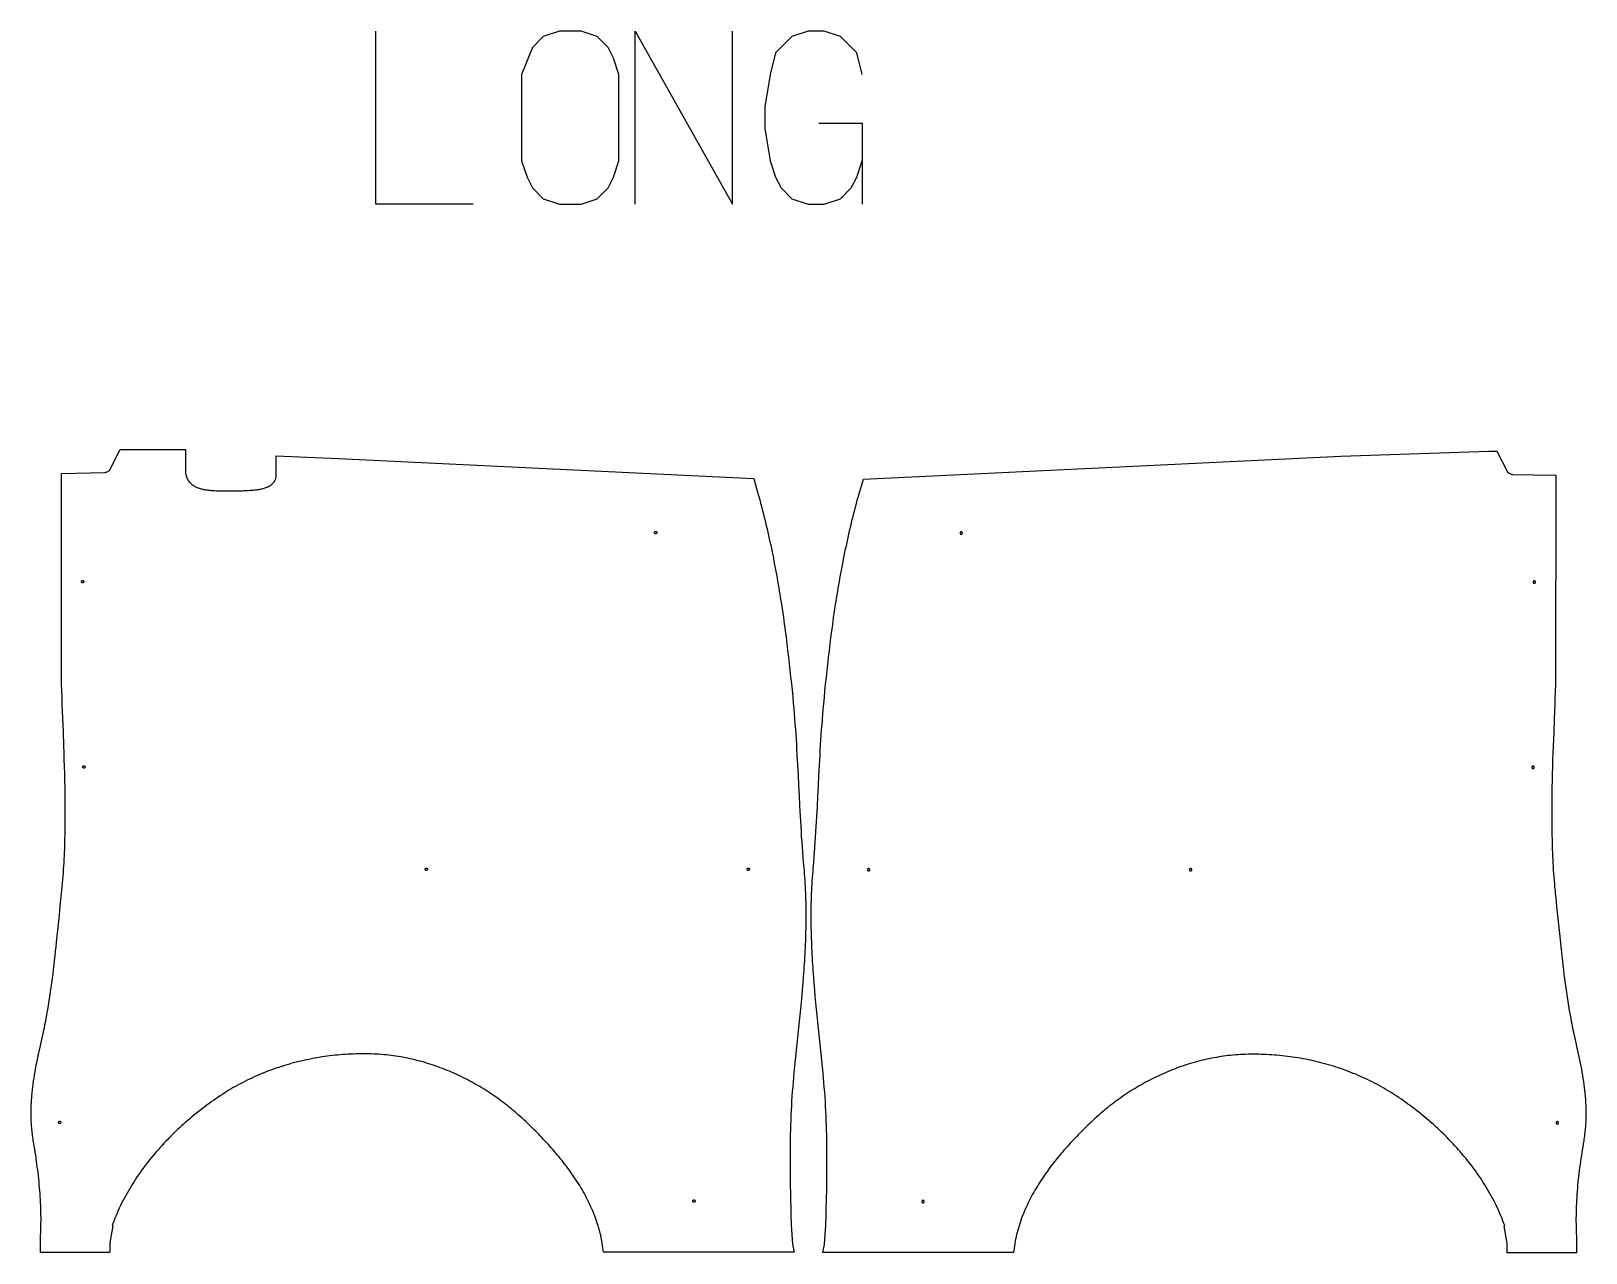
# Model space of a CAD drawing. Extents: x 0 to 6605, y -6833 to 7.
# Drawn here: x 4036 to 6605, y -2043 to -25 of the extents above; entities that cross this region are included whole.
import ezdxf

# ---------------------------------------------------------------- set-up
doc = ezdxf.new("R2010")
doc.units = 0
doc.layers.add('Default_Layer', color=1, linetype='CONTINUOUS')

msp = doc.modelspace()

# ---------------------------------------------------------------- linework, layer by layer
at = {"layer": 'Default_Layer'}
for points in [[(4766.2, -311), (4605.5, -311), (4605.5, -25.3)], [(5034.1, -311), (5034.1, -25.3), (5194.9, -311), (5194.9, -25.3)], [(5409.2, -96.7), (5400.3, -61), (5373.5, -34.2), (5346.7, -25.3), (5319.9, -25.3), (5293.1, -34.2), (5266.3, -61), (5257.4, -96.7), (5248.4, -150.3), (5248.4, -186), (5257.4, -239.6), (5266.3, -266.4), (5275.2, -284.2), (5293.1, -302.1), (5319.9, -311), (5346.7, -311), (5373.5, -302.1), (5391.3, -284.2), (5400.3, -266.4), (5409.2, -239.6)], [(5337.7, -177.1), (5409.2, -177.1), (5409.2, -311)]]:
    msp.add_lwpolyline(points, dxfattribs=at)
for points in [[(5007.3, -96.7), (4998.4, -69.9), (4989.5, -52.1), (4971.6, -34.2), (4944.8, -25.3), (4909.1, -25.3), (4882.3, -34.2), (4864.5, -52.1), (4846.6, -96.7), (4846.6, -239.6), (4855.5, -266.4), (4864.5, -284.2), (4882.3, -302.1), (4909.1, -311), (4944.8, -311), (4971.6, -302.1), (4989.5, -284.2), (4998.4, -266.4), (5007.3, -239.6), (5007.3, -96.7)], [(4196, -716), (4291.2, -716), (4291.2, -754.2), (4291.3, -755), (4291.4, -755.8), (4291.6, -756.6), (4291.7, -757.3), (4291.8, -758.1), (4292, -758.8), (4292.2, -759.5), (4292.4, -760.2), (4292.6, -760.9), (4292.9, -761.6), (4293.1, -762.3), (4293.4, -762.9), (4293.6, -763.6), (4293.9, -764.2), (4294.2, -764.8), (4294.5, -765.4), (4294.9, -766), (4295.2, -766.6), (4295.5, -767.2), (4295.9, -767.7), (4296.3, -768.3), (4296.7, -768.8), (4297.1, -769.3), (4297.5, -769.8), (4297.9, -770.3), (4298.3, -770.8), (4298.8, -771.3), (4299.2, -771.7), (4299.7, -772.2), (4300.2, -772.6), (4301.1, -773.5), (4302.2, -774.3), (4303.2, -775), (4304.3, -775.8), (4305.4, -776.4), (4306.6, -777.1), (4307.8, -777.7), (4309, -778.3), (4310.3, -778.8), (4311.6, -779.3), (4312.9, -779.8), (4314.2, -780.3), (4315.5, -780.7), (4316.9, -781.1), (4318.3, -781.4), (4319.7, -781.7), (4321.1, -782), (4322.6, -782.3), (4324, -782.6), (4325.5, -782.8), (4327, -783), (4328.5, -783.2), (4330, -783.4), (4331.5, -783.5), (4333, -783.7), (4334.5, -783.8), (4336, -783.9), (4339, -784), (4342, -784.2), (4345, -784.2), (4347.9, -784.3), (4350.8, -784.3), (4356.3, -784.3), (4361.6, -784.3), (4364, -784.3), (4366.3, -784.3), (4368.4, -784.4), (4370.5, -784.4), (4372.7, -784.4), (4375, -784.4), (4377.4, -784.4), (4379.9, -784.3), (4382.4, -784.3), (4384.9, -784.2), (4387.4, -784.1), (4390, -784), (4392.6, -783.9), (4395.2, -783.7), (4397.8, -783.6), (4400.3, -783.4), (4402.8, -783.2), (4405.3, -783), (4406.8, -782.8), (4408.3, -782.7), (4409.9, -782.5), (4411.5, -782.3), (4413.1, -782), (4414.6, -781.7), (4416.2, -781.4), (4417.8, -781), (4419.4, -780.6), (4421, -780.2), (4422.5, -779.7), (4424, -779.2), (4425.5, -778.6), (4426.3, -778.3), (4427, -778), (4427.7, -777.7), (4428.4, -777.3), (4429.1, -776.9), (4429.8, -776.6), (4430.4, -776.2), (4431.1, -775.8), (4431.7, -775.4), (4432.3, -774.9), (4432.9, -774.5), (4433.5, -774), (4434.1, -773.5), (4434.6, -773), (4435.2, -772.5), (4435.7, -772), (4436.2, -771.5), (4436.7, -770.9), (4437.1, -770.3), (4437.5, -769.7), (4438, -769.1), (4438.3, -768.5), (4438.7, -767.8), (4439, -767.2), (4439.4, -766.5), (4439.7, -765.8), (4439.9, -765.1), (4440.2, -764.3), (4440.4, -763.6), (4440.5, -762.8), (4440.7, -762), (4440.8, -761.1), (4440.9, -760.3), (4441, -759.4), (4441, -758.5), (4441, -757.6), (4441, -756.7), (4440.9, -755.7), (4441, -726.6), (4544, -731.1), (5230, -764.2), (5237, -788.7), (5238.5, -794), (5239.9, -799.3), (5241.4, -804.6), (5242.8, -810), (5244.2, -815.3), (5245.6, -820.6), (5246.9, -826), (5248.2, -831.3), (5249.5, -836.7), (5250.8, -842), (5252.1, -847.4), (5253.3, -852.7), (5254.5, -858.1), (5255.7, -863.5), (5256.9, -868.8), (5258.1, -874.2), (5259.2, -879.6), (5260.3, -885), (5261.4, -890.4), (5262.5, -895.8), (5263.5, -901.2), (5264.6, -906.6), (5265.6, -912), (5266.6, -917.4), (5267.6, -922.8), (5268.6, -928.2), (5269.5, -933.6), (5270.5, -939.1), (5271.4, -944.5), (5272.3, -949.9), (5273.2, -955.3), (5274, -960.8), (5274.9, -966.2), (5275.7, -971.7), (5277.4, -982.5), (5279, -993.4), (5280.5, -1004.3), (5282, -1015.3), (5283.4, -1026.2), (5284.8, -1037.1), (5286.1, -1048), (5287.4, -1059), (5288.7, -1069.9), (5289.9, -1080.9), (5291, -1091.8), (5292.2, -1102.8), (5293.3, -1113.7), (5294.4, -1124.7), (5295.4, -1135.7), (5296.2, -1144.1), (5296.9, -1152.6), (5297.6, -1161), (5298.2, -1169.5), (5298.9, -1177.9), (5299.4, -1186.4), (5300, -1194.8), (5300.5, -1203.3), (5301, -1211.7), (5301.5, -1220.2), (5302, -1228.6), (5302.4, -1237.1), (5303.3, -1254), (5304.1, -1270.9), (5304.9, -1287.9), (5305.8, -1304.8), (5306.2, -1313.2), (5306.7, -1321.7), (5307.2, -1330.2), (5307.7, -1338.6), (5308.2, -1347.1), (5308.7, -1355.6), (5309.3, -1364), (5309.9, -1372.5), (5310.5, -1381), (5311.2, -1389.4), (5311.9, -1397.9), (5312.7, -1406.4), (5313.2, -1411.7), (5313.6, -1417), (5314, -1422.3), (5314.3, -1427.6), (5314.7, -1432.9), (5315, -1438.2), (5315.2, -1443.5), (5315.5, -1448.8), (5315.6, -1454.1), (5315.8, -1459.4), (5315.9, -1464.8), (5316, -1470.1), (5316.1, -1475.4), (5316.2, -1480.7), (5316.2, -1486), (5316.2, -1491.3), (5316.1, -1496.6), (5316.1, -1501.9), (5316, -1507.2), (5315.8, -1512.5), (5315.7, -1517.8), (5315.5, -1523.1), (5315.4, -1528.4), (5315.2, -1533.7), (5314.9, -1539), (5314.7, -1544.3), (5314.4, -1549.6), (5314.1, -1554.9), (5313.8, -1560.2), (5313.5, -1565.5), (5313.1, -1570.8), (5312.8, -1576.1), (5312.4, -1581.4), (5312, -1586.7), (5311.2, -1597.3), (5310.3, -1607.9), (5309.4, -1618.5), (5308.4, -1629.1), (5307.4, -1639.7), (5306.4, -1650.2), (5305.3, -1660.8), (5304.2, -1671.4), (5303.1, -1682), (5300.9, -1703.1), (5298.7, -1724.2), (5297.6, -1734.7), (5296.5, -1745.3), (5295.7, -1753.1), (5295, -1760.9), (5294.4, -1768.7), (5293.8, -1776.5), (5293.2, -1784.3), (5292.7, -1792.2), (5292.3, -1800), (5291.9, -1807.9), (5291.5, -1815.7), (5291.2, -1823.6), (5290.9, -1831.4), (5290.7, -1839.3), (5290.5, -1847.2), (5290.3, -1855), (5290.2, -1862.9), (5290.1, -1870.8), (5290.1, -1878.7), (5290, -1886.5), (5290, -1894.4), (5290.1, -1902.3), (5290.1, -1910.1), (5290.2, -1918), (5290.3, -1925.9), (5290.4, -1933.7), (5290.6, -1941.6), (5290.7, -1949.5), (5290.9, -1957.3), (5291.1, -1965.1), (5291.5, -1980.8), (5292, -1996.5), (5294.3, -2028.3), (5296.7, -2041.7), (4981.6, -2041.7), (4978.4, -2019.5), (4978, -2017.6), (4977.6, -2015.8), (4977.2, -2013.9), (4976.8, -2012.1), (4976.3, -2010.2), (4975.8, -2008.4), (4975.4, -2006.6), (4974.9, -2004.7), (4974.4, -2002.9), (4973.8, -2001.1), (4972.8, -1997.5), (4971.6, -1993.8), (4970.4, -1990.2), (4969.1, -1986.7), (4967.8, -1983.1), (4966.5, -1979.6), (4965.1, -1976), (4963.6, -1972.5), (4962.1, -1969), (4960.5, -1965.5), (4958.9, -1962.1), (4957.3, -1958.6), (4955.6, -1955.2), (4953.8, -1951.8), (4952, -1948.4), (4950.2, -1945.1), (4948.3, -1941.7), (4946.4, -1938.4), (4944.5, -1935.1), (4942.5, -1931.8), (4940.4, -1928.5), (4938.4, -1925.2), (4936.3, -1922), (4934.1, -1918.8), (4931.9, -1915.5), (4929.7, -1912.4), (4927.5, -1909.2), (4925.2, -1906), (4922.9, -1902.9), (4920.6, -1899.8), (4918.2, -1896.7), (4915.8, -1893.6), (4913.4, -1890.6), (4911, -1887.5), (4908.5, -1884.5), (4906, -1881.5), (4903.5, -1878.5), (4901, -1875.6), (4898.4, -1872.6), (4895.9, -1869.7), (4893.3, -1866.8), (4890.7, -1863.9), (4888, -1861.1), (4885.4, -1858.2), (4882.7, -1855.4), (4880.1, -1852.6), (4877.4, -1849.8), (4874.7, -1847), (4872, -1844.3), (4869.3, -1841.6), (4866.5, -1838.9), (4863.8, -1836.2), (4861, -1833.5), (4858.3, -1830.9), (4855.5, -1828.2), (4852.8, -1825.6), (4850, -1823.1), (4847.2, -1820.5), (4844.5, -1818), (4841.6, -1815.3), (4838.6, -1812.7), (4835.7, -1810.2), (4832.7, -1807.6), (4829.7, -1805.1), (4826.6, -1802.6), (4823.5, -1800.1), (4820.4, -1797.7), (4817.3, -1795.2), (4814.1, -1792.8), (4810.9, -1790.5), (4807.7, -1788.1), (4804.4, -1785.8), (4801.1, -1783.5), (4797.8, -1781.3), (4794.5, -1779.1), (4791.1, -1776.9), (4787.8, -1774.7), (4784.4, -1772.6), (4780.9, -1770.5), (4777.5, -1768.4), (4774, -1766.4), (4770.5, -1764.4), (4767, -1762.4), (4763.5, -1760.5), (4759.9, -1758.6), (4756.4, -1756.7), (4752.8, -1754.9), (4749.2, -1753.1), (4745.5, -1751.3), (4741.9, -1749.6), (4738.2, -1747.9), (4734.6, -1746.2), (4730.9, -1744.6), (4727.2, -1743), (4723.4, -1741.5), (4719.7, -1740), (4715.9, -1738.5), (4712.2, -1737.1), (4708.4, -1735.7), (4704.6, -1734.4), (4700.8, -1733), (4697, -1731.8), (4693.2, -1730.6), (4689.3, -1729.4), (4685.5, -1728.2), (4681.6, -1727.1), (4677.8, -1726.1), (4673.9, -1725.1), (4670, -1724.1), (4666.1, -1723.2), (4662.2, -1722.3), (4658.3, -1721.5), (4654.4, -1720.7), (4650.5, -1719.9), (4646.6, -1719.2), (4642.7, -1718.6), (4638.8, -1718), (4634.8, -1717.4), (4630.9, -1716.9), (4627, -1716.4), (4623, -1716), (4619.1, -1715.7), (4615.2, -1715.3), (4610.9, -1715), (4606.7, -1714.8), (4602.4, -1714.6), (4598.1, -1714.4), (4593.8, -1714.3), (4589.5, -1714.2), (4585.3, -1714.2), (4581, -1714.2), (4576.7, -1714.3), (4572.4, -1714.4), (4568.1, -1714.5), (4563.7, -1714.7), (4559.4, -1714.9), (4555.1, -1715.2), (4550.8, -1715.5), (4546.5, -1715.8), (4542.2, -1716.2), (4537.9, -1716.6), (4533.6, -1717.1), (4529.3, -1717.6), (4525, -1718.2), (4520.7, -1718.8), (4516.4, -1719.4), (4512.1, -1720.1), (4507.8, -1720.8), (4503.5, -1721.6), (4499.3, -1722.4), (4495, -1723.3), (4490.7, -1724.2), (4486.5, -1725.1), (4482.3, -1726.1), (4478, -1727.1), (4473.8, -1728.2), (4469.6, -1729.3), (4465.4, -1730.4), (4461.3, -1731.6), (4457.1, -1732.8), (4453, -1734.1), (4448.8, -1735.4), (4444.7, -1736.7), (4440.6, -1738.1), (4436.5, -1739.5), (4432.4, -1741), (4428.4, -1742.5), (4424.4, -1744.1), (4420.3, -1745.7), (4416.3, -1747.3), (4412.4, -1749), (4408.4, -1750.7), (4404.5, -1752.4), (4400.6, -1754.2), (4396.7, -1756.1), (4392.8, -1757.9), (4389, -1759.8), (4385.2, -1761.8), (4381.4, -1763.8), (4377.6, -1765.8), (4373.9, -1767.9), (4370.1, -1770), (4366.5, -1772.2), (4362.8, -1774.3), (4359.2, -1776.6), (4355.6, -1778.8), (4352, -1781.2), (4348.3, -1783.6), (4344.6, -1786.1), (4341, -1788.6), (4337.3, -1791.1), (4333.7, -1793.7), (4330, -1796.3), (4326.4, -1799), (4322.8, -1801.6), (4319.3, -1804.4), (4315.7, -1807.1), (4312.2, -1809.9), (4308.6, -1812.7), (4305.1, -1815.5), (4301.7, -1818.4), (4298.2, -1821.3), (4294.8, -1824.3), (4291.4, -1827.2), (4288, -1830.2), (4284.6, -1833.3), (4281.3, -1836.3), (4277.9, -1839.4), (4274.6, -1842.6), (4271.4, -1845.7), (4268.1, -1848.9), (4264.9, -1852.1), (4261.8, -1855.4), (4258.6, -1858.6), (4255.5, -1861.9), (4252.4, -1865.3), (4249.4, -1868.6), (4246.3, -1872), (4243.4, -1875.4), (4240.4, -1878.8), (4237.5, -1882.3), (4234.6, -1885.8), (4231.8, -1889.3), (4229, -1892.9), (4226.2, -1896.4), (4223.5, -1900), (4220.8, -1903.7), (4218.1, -1907.3), (4215.5, -1911), (4212.9, -1914.7), (4210.4, -1918.4), (4207.9, -1922.2), (4205.5, -1925.9), (4203.1, -1929.7), (4200.7, -1933.6), (4198.4, -1937.4), (4196.2, -1941.3), (4194, -1945.2), (4191.8, -1949.1), (4189.7, -1953), (4187.6, -1957), (4185.6, -1960.9), (4183.7, -1964.9), (4181.7, -1969), (4179.9, -1973), (4178.1, -1977.1), (4176.3, -1981.2), (4174.6, -1985.3), (4173, -1989.4), (4171.4, -1993.5), (4170.6, -1995.6), (4169.9, -1997.7), (4171, -1998.1), (4166.2, -2026.1), (4166.2, -2042.2), (4051.6, -2042.2), (4051.6, -2014.3), (4051.9, -2009.3), (4052.1, -2004.4), (4052.2, -1999.4), (4052.3, -1994.5), (4052.4, -1989.5), (4052.4, -1984.6), (4052.3, -1979.7), (4052.3, -1974.7), (4052.1, -1969.8), (4052, -1964.9), (4051.7, -1960), (4051.5, -1955), (4051.2, -1950.1), (4050.9, -1945.2), (4050.5, -1940.3), (4050.1, -1935.4), (4049.6, -1930.5), (4049.2, -1925.6), (4048.7, -1920.7), (4048.1, -1915.8), (4047.5, -1910.9), (4046.9, -1906), (4046.3, -1901.1), (4045.7, -1896.2), (4045, -1891.3), (4044.3, -1886.4), (4043.6, -1881.5), (4042.8, -1876.6), (4042, -1871.7), (4041.2, -1866.8), (4040.4, -1862), (4039.6, -1857.1), (4039.2, -1854.5), (4038.8, -1851.9), (4038.4, -1849.4), (4038.1, -1846.8), (4037.8, -1844.2), (4037.5, -1841.7), (4037.2, -1839.1), (4037, -1836.5), (4036.8, -1834), (4036.6, -1831.4), (4036.4, -1828.8), (4036.3, -1826.2), (4036.2, -1823.7), (4036.1, -1821.1), (4036.1, -1818.5), (4036, -1815.9), (4036, -1813.4), (4036, -1810.8), (4036, -1808.2), (4036.1, -1805.6), (4036.1, -1803.1), (4036.2, -1800.5), (4036.3, -1797.9), (4036.5, -1795.3), (4036.6, -1792.8), (4036.8, -1790.2), (4037, -1787.6), (4037.2, -1785), (4037.4, -1782.5), (4037.6, -1779.9), (4037.9, -1777.3), (4038.1, -1774.7), (4038.4, -1772.2), (4038.7, -1769.6), (4039.4, -1764.5), (4040.1, -1759.3), (4040.9, -1754.2), (4041.7, -1749.1), (4042.5, -1744), (4043.4, -1738.8), (4044.4, -1733.7), (4045.4, -1728.6), (4046.4, -1723.5), (4047.5, -1718.5), (4048.5, -1713.4), (4049.7, -1708.3), (4050.8, -1703.3), (4051.9, -1698.2), (4053.1, -1693.2), (4054, -1689.5), (4054.8, -1685.9), (4055.6, -1682.2), (4056.4, -1678.5), (4057.2, -1674.8), (4057.9, -1671.2), (4058.7, -1667.5), (4059.4, -1663.8), (4060.1, -1660.1), (4060.8, -1656.4), (4062.2, -1649.1), (4063.5, -1641.7), (4064.7, -1634.3), (4065.9, -1626.9), (4067.1, -1619.4), (4068.2, -1612), (4069.2, -1604.6), (4070.3, -1597.1), (4071.2, -1589.7), (4072.2, -1582.2), (4073.1, -1574.8), (4074, -1567.3), (4074.9, -1559.8), (4075.7, -1552.4), (4076.5, -1544.9), (4077.3, -1537.4), (4078.1, -1529.9), (4079.7, -1514.9), (4082.7, -1485), (4084.3, -1470), (4085.9, -1455.1), (4086.5, -1449.4), (4087, -1443.8), (4087.6, -1438.1), (4088.1, -1432.5), (4088.5, -1426.8), (4089, -1421.1), (4089.4, -1415.5), (4089.8, -1409.8), (4090.1, -1404.2), (4090.5, -1398.5), (4090.8, -1392.8), (4091, -1387.2), (4091.3, -1381.5), (4091.5, -1375.8), (4091.7, -1370.1), (4091.9, -1364.5), (4092, -1358.8), (4092.2, -1353.1), (4092.3, -1347.4), (4092.4, -1341.8), (4092.4, -1336.1), (4092.5, -1330.4), (4092.5, -1324.7), (4092.5, -1319), (4092.5, -1313.4), (4092.5, -1307.7), (4092.5, -1302), (4092.4, -1296.3), (4092.3, -1284.9), (4092.1, -1273.6), (4091.8, -1262.2), (4091.5, -1250.8), (4091.2, -1239.5), (4090.9, -1228.1), (4090.5, -1216.7), (4090.1, -1205.4), (4089.3, -1182.6), (4088.4, -1159.9), (4087.6, -1137.2), (4087.2, -1125.9), (4086.8, -1114.5), (4086.5, -1103.2), (4086.2, -1091.8), (4086.1, -767.9), (4086.1, -755.6), (4157.6, -754.4), (4158.6, -754.1), (4159.7, -753.8), (4160.7, -753.4), (4161.7, -753), (4162.6, -752.5), (4163.6, -752), (4164.5, -751.5), (4165.4, -750.9), (4183.2, -716), (4196, -716)], [(6555.2, -772.5), (6555, -1092.6), (6554.7, -1103.9), (6554.3, -1115.3), (6553.9, -1126.6), (6553.6, -1138), (6552.7, -1160.7), (6551.9, -1183.4), (6551, -1206.1), (6550.6, -1217.5), (6550.2, -1228.8), (6549.9, -1240.2), (6549.6, -1251.6), (6549.3, -1263), (6549, -1274.3), (6548.8, -1285.7), (6548.7, -1297.1), (6548.6, -1302.7), (6548.6, -1308.4), (6548.6, -1314.1), (6548.6, -1319.8), (6548.6, -1325.5), (6548.6, -1331.1), (6548.7, -1336.8), (6548.8, -1342.5), (6548.8, -1348.2), (6549, -1353.9), (6549.1, -1359.5), (6549.2, -1365.2), (6549.4, -1370.9), (6549.6, -1376.6), (6549.8, -1382.2), (6550.1, -1387.9), (6550.4, -1393.6), (6550.7, -1399.2), (6551, -1404.9), (6551.3, -1410.6), (6551.7, -1416.2), (6552.1, -1421.9), (6552.6, -1427.5), (6553, -1433.2), (6553.5, -1438.9), (6554.1, -1444.5), (6554.6, -1450.2), (6555.2, -1455.8), (6556.8, -1470.8), (6558.4, -1485.7), (6561.4, -1515.7), (6563, -1530.7), (6563.8, -1538.1), (6564.6, -1545.6), (6565.4, -1553.1), (6566.3, -1560.6), (6567.1, -1568), (6568, -1575.5), (6568.9, -1583), (6569.9, -1590.4), (6570.9, -1597.9), (6571.9, -1605.3), (6572.9, -1612.7), (6574, -1620.2), (6575.2, -1627.6), (6576.4, -1635), (6577.6, -1642.4), (6578.9, -1649.8), (6580.3, -1657.2), (6581, -1660.9), (6581.7, -1664.6), (6582.4, -1668.2), (6583.2, -1671.9), (6583.9, -1675.6), (6584.7, -1679.3), (6585.5, -1682.9), (6586.3, -1686.6), (6587.2, -1690.3), (6588, -1693.9), (6589.2, -1699), (6590.3, -1704), (6591.5, -1709.1), (6592.6, -1714.1), (6593.7, -1719.2), (6594.7, -1724.3), (6595.7, -1729.4), (6596.7, -1734.5), (6597.7, -1739.6), (6598.6, -1744.7), (6599.4, -1749.8), (6600.3, -1754.9), (6601, -1760.1), (6601.7, -1765.2), (6602.4, -1770.3), (6602.7, -1772.9), (6603, -1775.5), (6603.2, -1778), (6603.5, -1780.6), (6603.7, -1783.2), (6604, -1785.8), (6604.2, -1788.3), (6604.3, -1790.9), (6604.5, -1793.5), (6604.7, -1796.1), (6604.8, -1798.6), (6604.9, -1801.2), (6605, -1803.8), (6605, -1806.4), (6605.1, -1808.9), (6605.1, -1811.5), (6605.1, -1814.1), (6605.1, -1816.7), (6605.1, -1819.2), (6605, -1821.8), (6604.9, -1824.4), (6604.8, -1827), (6604.7, -1829.5), (6604.5, -1832.1), (6604.3, -1834.7), (6604.1, -1837.3), (6603.9, -1839.8), (6603.6, -1842.4), (6603.3, -1845), (6603, -1847.5), (6602.7, -1850.1), (6602.3, -1852.7), (6601.9, -1855.2), (6601.5, -1857.8), (6600.7, -1862.7), (6599.9, -1867.6), (6599.1, -1872.5), (6598.3, -1877.4), (6597.6, -1882.3), (6596.8, -1887.1), (6596.1, -1892), (6595.5, -1896.9), (6594.8, -1901.8), (6594.2, -1906.7), (6593.6, -1911.6), (6593, -1916.5), (6592.5, -1921.4), (6592, -1926.3), (6591.5, -1931.2), (6591, -1936.1), (6590.6, -1941), (6590.3, -1946), (6589.9, -1950.9), (6589.6, -1955.8), (6589.4, -1960.7), (6589.2, -1965.6), (6589, -1970.6), (6588.9, -1975.5), (6588.8, -1980.4), (6588.7, -1985.3), (6588.7, -1990.3), (6588.8, -1995.2), (6588.9, -2000.2), (6589, -2005.1), (6589.3, -2010.1), (6589.5, -2015), (6589.5, -2042.9), (6474.9, -2042.9), (6474.9, -2026.8), (6470.1, -1998.9), (6471.2, -1998.4), (6470.5, -1996.4), (6469.7, -1994.3), (6468.1, -1990.1), (6466.5, -1986), (6464.8, -1981.9), (6463, -1977.8), (6461.2, -1973.8), (6459.4, -1969.7), (6457.5, -1965.7), (6455.5, -1961.7), (6453.5, -1957.7), (6451.4, -1953.7), (6449.3, -1949.8), (6447.2, -1945.9), (6444.9, -1942), (6442.7, -1938.1), (6440.4, -1934.3), (6438, -1930.5), (6435.6, -1926.7), (6433.2, -1922.9), (6430.7, -1919.2), (6428.2, -1915.4), (6425.6, -1911.7), (6423, -1908.1), (6420.4, -1904.4), (6417.7, -1900.8), (6414.9, -1897.2), (6412.2, -1893.6), (6409.4, -1890.1), (6406.5, -1886.5), (6403.6, -1883.1), (6400.7, -1879.6), (6397.8, -1876.1), (6394.8, -1872.7), (6391.8, -1869.4), (6388.7, -1866), (6385.6, -1862.7), (6382.5, -1859.4), (6379.4, -1856.1), (6376.2, -1852.9), (6373, -1849.6), (6369.7, -1846.5), (6366.5, -1843.3), (6363.2, -1840.2), (6359.9, -1837.1), (6356.5, -1834), (6353.2, -1831), (6349.8, -1828), (6346.3, -1825), (6342.9, -1822.1), (6339.5, -1819.2), (6336, -1816.3), (6332.5, -1813.4), (6329, -1810.6), (6325.4, -1807.9), (6321.9, -1805.1), (6318.3, -1802.4), (6314.7, -1799.7), (6311.1, -1797.1), (6307.4, -1794.4), (6303.8, -1791.9), (6300.2, -1789.3), (6296.5, -1786.8), (6292.8, -1784.3), (6289.1, -1781.9), (6285.6, -1779.6), (6282, -1777.3), (6278.3, -1775.1), (6274.7, -1772.9), (6271, -1770.7), (6267.3, -1768.6), (6263.5, -1766.6), (6259.8, -1764.5), (6256, -1762.5), (6252.1, -1760.6), (6248.3, -1758.7), (6244.4, -1756.8), (6240.6, -1755), (6236.6, -1753.2), (6232.7, -1751.4), (6228.8, -1749.7), (6224.8, -1748), (6220.8, -1746.4), (6216.8, -1744.8), (6212.7, -1743.3), (6208.7, -1741.8), (6204.6, -1740.3), (6200.5, -1738.9), (6196.4, -1737.5), (6192.3, -1736.1), (6188.2, -1734.8), (6184, -1733.6), (6179.8, -1732.3), (6175.7, -1731.1), (6171.5, -1730), (6167.3, -1728.9), (6163.1, -1727.8), (6158.8, -1726.8), (6154.6, -1725.8), (6150.4, -1724.9), (6146.1, -1724), (6141.9, -1723.2), (6137.6, -1722.4), (6133.3, -1721.6), (6129, -1720.9), (6124.7, -1720.2), (6120.5, -1719.5), (6116.2, -1718.9), (6111.9, -1718.4), (6107.5, -1717.9), (6103.2, -1717.4), (6098.9, -1716.9), (6094.6, -1716.6), (6090.3, -1716.2), (6086, -1715.9), (6081.7, -1715.6), (6077.4, -1715.4), (6073.1, -1715.2), (6068.8, -1715.1), (6064.5, -1715), (6060.2, -1714.9), (6055.9, -1714.9), (6051.6, -1715), (6047.3, -1715), (6043, -1715.2), (6038.7, -1715.3), (6034.5, -1715.5), (6030.2, -1715.8), (6026, -1716.1), (6022, -1716.4), (6018.1, -1716.8), (6014.1, -1717.2), (6010.2, -1717.6), (6006.3, -1718.1), (6002.4, -1718.7), (5998.4, -1719.3), (5994.5, -1720), (5990.6, -1720.7), (5986.7, -1721.4), (5982.8, -1722.2), (5978.9, -1723), (5975, -1723.9), (5971.1, -1724.8), (5967.2, -1725.8), (5963.4, -1726.8), (5959.5, -1727.9), (5955.6, -1729), (5951.8, -1730.1), (5948, -1731.3), (5944.1, -1732.5), (5940.3, -1733.8), (5936.5, -1735.1), (5932.7, -1736.4), (5928.9, -1737.8), (5925.2, -1739.3), (5921.4, -1740.7), (5917.7, -1742.2), (5914, -1743.8), (5910.3, -1745.3), (5906.6, -1747), (5902.9, -1748.6), (5899.2, -1750.3), (5895.6, -1752), (5892, -1753.8), (5888.3, -1755.6), (5884.8, -1757.4), (5881.2, -1759.3), (5877.6, -1761.2), (5874.1, -1763.1), (5870.6, -1765.1), (5867.1, -1767.1), (5863.6, -1769.2), (5860.2, -1771.2), (5856.8, -1773.3), (5853.4, -1775.5), (5850, -1777.6), (5846.6, -1779.8), (5843.3, -1782), (5840, -1784.3), (5836.7, -1786.6), (5833.5, -1788.9), (5830.2, -1791.2), (5827, -1793.6), (5823.9, -1796), (5820.7, -1798.4), (5817.6, -1800.8), (5814.5, -1803.3), (5811.5, -1805.8), (5808.4, -1808.3), (5805.4, -1810.9), (5802.5, -1813.5), (5799.5, -1816.1), (5796.6, -1818.7), (5793.9, -1821.2), (5791.1, -1823.8), (5788.3, -1826.4), (5785.6, -1829), (5782.8, -1831.6), (5780.1, -1834.2), (5777.3, -1836.9), (5774.6, -1839.6), (5771.9, -1842.3), (5769.1, -1845), (5766.4, -1847.8), (5763.7, -1850.5), (5761.1, -1853.3), (5758.4, -1856.1), (5755.7, -1859), (5753.1, -1861.8), (5750.5, -1864.7), (5747.8, -1867.5), (5745.3, -1870.4), (5742.7, -1873.4), (5740.1, -1876.3), (5737.6, -1879.3), (5735.1, -1882.2), (5732.6, -1885.2), (5730.1, -1888.3), (5727.7, -1891.3), (5725.3, -1894.4), (5722.9, -1897.4), (5720.5, -1900.5), (5718.2, -1903.6), (5715.9, -1906.8), (5713.6, -1909.9), (5711.4, -1913.1), (5709.2, -1916.3), (5707, -1919.5), (5704.9, -1922.7), (5702.8, -1926), (5700.7, -1929.2), (5698.7, -1932.5), (5696.7, -1935.8), (5694.7, -1939.1), (5692.8, -1942.5), (5690.9, -1945.8), (5689.1, -1949.2), (5687.3, -1952.6), (5685.6, -1956), (5683.9, -1959.4), (5682.2, -1962.8), (5680.6, -1966.3), (5679, -1969.8), (5677.5, -1973.3), (5676.1, -1976.8), (5674.6, -1980.3), (5673.3, -1983.8), (5672, -1987.4), (5670.7, -1991), (5669.5, -1994.6), (5668.4, -1998.2), (5667.3, -2001.8), (5666.8, -2003.7), (5666.2, -2005.5), (5665.7, -2007.3), (5665.3, -2009.1), (5664.8, -2011), (5664.4, -2012.8), (5663.9, -2014.7), (5663.5, -2016.5), (5663.1, -2018.4), (5662.7, -2020.2), (5659.5, -2042.4), (5344.4, -2042.4), (5346.8, -2029.1), (5349.2, -1997.2), (5349.6, -1981.6), (5350, -1965.9), (5350.2, -1958), (5350.4, -1950.2), (5350.6, -1942.3), (5350.7, -1934.5), (5350.8, -1926.6), (5350.9, -1918.8), (5351, -1910.9), (5351.1, -1903), (5351.1, -1895.1), (5351.1, -1887.3), (5351.1, -1879.4), (5351, -1871.5), (5350.9, -1863.7), (5350.8, -1855.8), (5350.6, -1847.9), (5350.4, -1840.1), (5350.2, -1832.2), (5349.9, -1824.3), (5349.6, -1816.5), (5349.2, -1808.6), (5348.8, -1800.8), (5348.4, -1792.9), (5347.9, -1785.1), (5347.3, -1777.3), (5346.7, -1769.4), (5346.1, -1761.6), (5345.4, -1753.8), (5344.6, -1746), (5343.6, -1735.5), (5342.5, -1724.9), (5340.2, -1703.8), (5338, -1682.7), (5336.9, -1672.1), (5335.8, -1661.6), (5334.8, -1651), (5333.7, -1640.4), (5332.7, -1629.8), (5331.7, -1619.2), (5330.8, -1608.6), (5329.9, -1598.1), (5329.1, -1587.5), (5328.7, -1582.2), (5328.3, -1576.9), (5328, -1571.6), (5327.6, -1566.3), (5327.3, -1561), (5327, -1555.7), (5326.7, -1550.4), (5326.4, -1545.1), (5326.2, -1539.8), (5326, -1534.5), (5325.8, -1529.2), (5325.6, -1523.9), (5325.4, -1518.6), (5325.3, -1513.3), (5325.2, -1507.9), (5325.1, -1502.6), (5325, -1497.3), (5325, -1492), (5324.9, -1486.7), (5325, -1481.4), (5325, -1476.1), (5325.1, -1470.8), (5325.2, -1465.5), (5325.3, -1460.2), (5325.5, -1454.9), (5325.7, -1449.6), (5325.9, -1444.3), (5326.2, -1439), (5326.4, -1433.6), (5326.8, -1428.3), (5327.1, -1423), (5327.5, -1417.7), (5328, -1412.4), (5328.4, -1407.1), (5329.2, -1398.6), (5329.9, -1390.2), (5330.6, -1381.7), (5331.2, -1373.2), (5331.8, -1364.8), (5332.4, -1356.3), (5332.9, -1347.8), (5333.5, -1339.4), (5333.9, -1330.9), (5334.4, -1322.4), (5334.9, -1314), (5335.3, -1305.5), (5336.2, -1288.6), (5337, -1271.7), (5337.8, -1254.8), (5338.7, -1237.8), (5339.2, -1229.4), (5339.6, -1220.9), (5340.1, -1212.5), (5340.6, -1204), (5341.1, -1195.6), (5341.7, -1187.1), (5342.3, -1178.7), (5342.9, -1170.2), (5343.5, -1161.8), (5344.2, -1153.3), (5344.9, -1144.9), (5345.7, -1136.4), (5346.8, -1125.5), (5347.8, -1114.5), (5348.9, -1103.5), (5350.1, -1092.6), (5351.3, -1081.6), (5352.5, -1070.7), (5353.7, -1059.7), (5355, -1048.8), (5356.3, -1037.8), (5357.7, -1026.9), (5359.1, -1016), (5360.6, -1005.1), (5362.1, -994.2), (5363.7, -983.3), (5365.4, -972.4), (5366.2, -967), (5367.1, -961.5), (5367.9, -956.1), (5368.8, -950.7), (5369.7, -945.2), (5370.7, -939.8), (5371.6, -934.4), (5372.5, -929), (5373.5, -923.5), (5374.5, -918.1), (5375.5, -912.7), (5376.5, -907.3), (5377.6, -901.9), (5378.6, -896.5), (5379.7, -891.1), (5380.8, -885.7), (5381.9, -880.3), (5383.1, -875), (5384.2, -869.6), (5385.4, -864.2), (5386.6, -858.8), (5387.8, -853.5), (5389, -848.1), (5390.3, -842.7), (5391.6, -837.4), (5392.9, -832), (5394.2, -826.7), (5395.6, -821.4), (5396.9, -816), (5398.3, -810.7), (5399.7, -805.4), (5401.2, -800), (5402.6, -794.7), (5404.1, -789.4), (5411.2, -765), (6097.1, -731.9), (6200.2, -727.3), (6444.7, -719.1), (6458.1, -719), (6475.9, -753.9), (6476.8, -754.4), (6477.7, -755), (6478.7, -755.5), (6479.6, -756), (6480.6, -756.4), (6481.7, -756.8), (6482.7, -757.1), (6483.7, -757.4), (6555.2, -758.6), (6555.2, -772.5)], [(5066.2, -853.4), (5066.2, -853.2), (5066.2, -853), (5066.3, -852.8), (5066.3, -852.6), (5066.4, -852.4), (5066.5, -852.3), (5066.6, -852.1), (5066.8, -852), (5066.9, -851.8), (5067.1, -851.7), (5067.2, -851.6), (5067.4, -851.5), (5067.6, -851.5), (5067.8, -851.4), (5068, -851.4), (5068.2, -851.4), (5068.4, -851.4), (5068.6, -851.4), (5068.8, -851.5), (5069, -851.5), (5069.1, -851.6), (5069.3, -851.7), (5069.5, -851.8), (5069.6, -852), (5069.7, -852.1), (5069.8, -852.3), (5069.9, -852.4), (5070, -852.6), (5070.1, -852.8), (5070.1, -853), (5070.2, -853.2), (5070.2, -853.4), (5070.2, -853.6), (5070.1, -853.8), (5070.1, -854), (5070, -854.1), (5069.9, -854.3), (5069.8, -854.5), (5069.7, -854.6), (5069.6, -854.8), (5069.5, -854.9), (5069.3, -855), (5069.1, -855.1), (5069, -855.2), (5068.8, -855.3), (5068.6, -855.3), (5068.4, -855.4), (5068.2, -855.4), (5068, -855.4), (5067.8, -855.3), (5067.6, -855.3), (5067.4, -855.2), (5067.2, -855.1), (5067.1, -855), (5066.9, -854.9), (5066.8, -854.8), (5066.6, -854.6), (5066.5, -854.5), (5066.4, -854.3), (5066.3, -854.1), (5066.3, -854), (5066.2, -853.8), (5066.2, -853.6), (5066.2, -853.4)], [(5574.9, -854.1), (5574.9, -853.9), (5574.9, -853.7), (5574.8, -853.5), (5574.8, -853.3), (5574.7, -853.2), (5574.6, -853), (5574.5, -852.8), (5574.3, -852.7), (5574.2, -852.6), (5574, -852.5), (5573.9, -852.4), (5573.7, -852.3), (5573.5, -852.2), (5573.3, -852.2), (5573.1, -852.1), (5572.9, -852.1), (5572.7, -852.1), (5572.5, -852.2), (5572.3, -852.2), (5572.2, -852.3), (5572, -852.4), (5571.8, -852.5), (5571.7, -852.6), (5571.5, -852.7), (5571.4, -852.8), (5571.3, -853), (5571.2, -853.2), (5571.1, -853.3), (5571, -853.5), (5571, -853.7), (5570.9, -853.9), (5570.9, -854.1), (5570.9, -854.3), (5571, -854.5), (5571, -854.7), (5571.1, -854.9), (5571.2, -855.1), (5571.3, -855.2), (5571.4, -855.4), (5571.5, -855.5), (5571.7, -855.7), (5571.8, -855.8), (5572, -855.9), (5572.2, -856), (5572.3, -856), (5572.5, -856.1), (5572.7, -856.1), (5572.9, -856.1), (5573.1, -856.1), (5573.3, -856.1), (5573.5, -856), (5573.7, -856), (5573.9, -855.9), (5574, -855.8), (5574.2, -855.7), (5574.3, -855.5), (5574.5, -855.4), (5574.6, -855.2), (5574.7, -855.1), (5574.8, -854.9), (5574.8, -854.7), (5574.9, -854.5), (5574.9, -854.3), (5574.9, -854.1)], [(4119.2, -934.4), (4119.2, -934.2), (4119.2, -934), (4119.3, -933.8), (4119.3, -933.6), (4119.4, -933.4), (4119.5, -933.3), (4119.6, -933.1), (4119.8, -933), (4119.9, -932.8), (4120.1, -932.7), (4120.2, -932.6), (4120.4, -932.5), (4120.6, -932.5), (4120.8, -932.4), (4121, -932.4), (4121.2, -932.4), (4121.4, -932.4), (4121.6, -932.4), (4121.8, -932.5), (4122, -932.5), (4122.1, -932.6), (4122.3, -932.7), (4122.5, -932.8), (4122.6, -933), (4122.7, -933.1), (4122.8, -933.3), (4122.9, -933.4), (4123, -933.6), (4123.1, -933.8), (4123.1, -934), (4123.2, -934.2), (4123.2, -934.4), (4123.2, -934.6), (4123.1, -934.8), (4123.1, -935), (4123, -935.1), (4122.9, -935.3), (4122.8, -935.5), (4122.7, -935.6), (4122.6, -935.8), (4122.5, -935.9), (4122.3, -936), (4122.1, -936.1), (4122, -936.2), (4121.8, -936.3), (4121.6, -936.3), (4121.4, -936.4), (4121.2, -936.4), (4121, -936.4), (4120.8, -936.3), (4120.6, -936.3), (4120.4, -936.2), (4120.2, -936.1), (4120.1, -936), (4119.9, -935.9), (4119.8, -935.8), (4119.6, -935.6), (4119.5, -935.5), (4119.4, -935.3), (4119.3, -935.1), (4119.3, -935), (4119.2, -934.8), (4119.2, -934.6), (4119.2, -934.4)], [(6521.9, -935.1), (6521.9, -934.9), (6521.9, -934.7), (6521.8, -934.5), (6521.8, -934.3), (6521.7, -934.2), (6521.6, -934), (6521.5, -933.8), (6521.3, -933.7), (6521.2, -933.6), (6521, -933.5), (6520.9, -933.4), (6520.7, -933.3), (6520.5, -933.2), (6520.3, -933.2), (6520.1, -933.1), (6519.9, -933.1), (6519.7, -933.1), (6519.5, -933.2), (6519.3, -933.2), (6519.2, -933.3), (6519, -933.4), (6518.8, -933.5), (6518.7, -933.6), (6518.5, -933.7), (6518.4, -933.8), (6518.3, -934), (6518.2, -934.2), (6518.1, -934.3), (6518, -934.5), (6518, -934.7), (6517.9, -934.9), (6517.9, -935.1), (6517.9, -935.3), (6518, -935.5), (6518, -935.7), (6518.1, -935.9), (6518.2, -936.1), (6518.3, -936.2), (6518.4, -936.4), (6518.5, -936.5), (6518.7, -936.7), (6518.8, -936.8), (6519, -936.9), (6519.2, -937), (6519.3, -937), (6519.5, -937.1), (6519.7, -937.1), (6519.9, -937.1), (6520.1, -937.1), (6520.3, -937.1), (6520.5, -937), (6520.7, -937), (6520.9, -936.9), (6521, -936.8), (6521.2, -936.7), (6521.3, -936.5), (6521.5, -936.4), (6521.6, -936.2), (6521.7, -936.1), (6521.8, -935.9), (6521.8, -935.7), (6521.9, -935.5), (6521.9, -935.3), (6521.9, -935.1)], [(4121.2, -1240.4), (4121.2, -1240.2), (4121.2, -1240), (4121.3, -1239.8), (4121.3, -1239.6), (4121.4, -1239.4), (4121.5, -1239.3), (4121.6, -1239.1), (4121.8, -1239), (4121.9, -1238.8), (4122.1, -1238.7), (4122.2, -1238.6), (4122.4, -1238.5), (4122.6, -1238.5), (4122.8, -1238.4), (4123, -1238.4), (4123.2, -1238.4), (4123.4, -1238.4), (4123.6, -1238.4), (4123.8, -1238.5), (4124, -1238.5), (4124.1, -1238.6), (4124.3, -1238.7), (4124.5, -1238.8), (4124.6, -1239), (4124.7, -1239.1), (4124.8, -1239.3), (4124.9, -1239.4), (4125, -1239.6), (4125.1, -1239.8), (4125.1, -1240), (4125.2, -1240.2), (4125.2, -1240.4), (4125.2, -1240.6), (4125.1, -1240.8), (4125.1, -1241), (4125, -1241.1), (4124.9, -1241.3), (4124.8, -1241.5), (4124.7, -1241.6), (4124.6, -1241.8), (4124.5, -1241.9), (4124.3, -1242), (4124.1, -1242.1), (4124, -1242.2), (4123.8, -1242.3), (4123.6, -1242.3), (4123.4, -1242.4), (4123.2, -1242.4), (4123, -1242.4), (4122.8, -1242.3), (4122.6, -1242.3), (4122.4, -1242.2), (4122.2, -1242.1), (4122.1, -1242), (4121.9, -1241.9), (4121.8, -1241.8), (4121.6, -1241.6), (4121.5, -1241.5), (4121.4, -1241.3), (4121.3, -1241.1), (4121.3, -1241), (4121.2, -1240.8), (4121.2, -1240.6), (4121.2, -1240.4)], [(6519.9, -1241.1), (6519.9, -1240.9), (6519.9, -1240.7), (6519.8, -1240.5), (6519.8, -1240.3), (6519.7, -1240.2), (6519.6, -1240), (6519.5, -1239.8), (6519.3, -1239.7), (6519.2, -1239.6), (6519, -1239.5), (6518.9, -1239.4), (6518.7, -1239.3), (6518.5, -1239.2), (6518.3, -1239.2), (6518.1, -1239.1), (6517.9, -1239.1), (6517.7, -1239.1), (6517.5, -1239.2), (6517.3, -1239.2), (6517.2, -1239.3), (6517, -1239.4), (6516.8, -1239.5), (6516.7, -1239.6), (6516.5, -1239.7), (6516.4, -1239.8), (6516.3, -1240), (6516.2, -1240.2), (6516.1, -1240.3), (6516, -1240.5), (6516, -1240.7), (6515.9, -1240.9), (6515.9, -1241.1), (6515.9, -1241.3), (6516, -1241.5), (6516, -1241.7), (6516.1, -1241.9), (6516.2, -1242.1), (6516.3, -1242.2), (6516.4, -1242.4), (6516.5, -1242.5), (6516.7, -1242.7), (6516.8, -1242.8), (6517, -1242.9), (6517.2, -1243), (6517.3, -1243), (6517.5, -1243.1), (6517.7, -1243.1), (6517.9, -1243.1), (6518.1, -1243.1), (6518.3, -1243.1), (6518.5, -1243), (6518.7, -1243), (6518.9, -1242.9), (6519, -1242.8), (6519.2, -1242.7), (6519.3, -1242.5), (6519.5, -1242.4), (6519.6, -1242.2), (6519.7, -1242.1), (6519.8, -1241.9), (6519.8, -1241.7), (6519.9, -1241.5), (6519.9, -1241.3), (6519.9, -1241.1)], [(4687.2, -1409.4), (4687.2, -1409.2), (4687.2, -1409), (4687.3, -1408.8), (4687.3, -1408.6), (4687.4, -1408.4), (4687.5, -1408.3), (4687.6, -1408.1), (4687.8, -1408), (4687.9, -1407.8), (4688.1, -1407.7), (4688.2, -1407.6), (4688.4, -1407.5), (4688.6, -1407.5), (4688.8, -1407.4), (4689, -1407.4), (4689.2, -1407.4), (4689.4, -1407.4), (4689.6, -1407.4), (4689.8, -1407.5), (4690, -1407.5), (4690.1, -1407.6), (4690.3, -1407.7), (4690.5, -1407.8), (4690.6, -1408), (4690.7, -1408.1), (4690.8, -1408.3), (4690.9, -1408.4), (4691, -1408.6), (4691.1, -1408.8), (4691.1, -1409), (4691.2, -1409.2), (4691.2, -1409.4), (4691.2, -1409.6), (4691.1, -1409.8), (4691.1, -1410), (4691, -1410.1), (4690.9, -1410.3), (4690.8, -1410.5), (4690.7, -1410.6), (4690.6, -1410.8), (4690.5, -1410.9), (4690.3, -1411), (4690.1, -1411.1), (4690, -1411.2), (4689.8, -1411.3), (4689.6, -1411.3), (4689.4, -1411.4), (4689.2, -1411.4), (4689, -1411.4), (4688.8, -1411.3), (4688.6, -1411.3), (4688.4, -1411.2), (4688.2, -1411.1), (4688.1, -1411), (4687.9, -1410.9), (4687.8, -1410.8), (4687.6, -1410.6), (4687.5, -1410.5), (4687.4, -1410.3), (4687.3, -1410.1), (4687.3, -1410), (4687.2, -1409.8), (4687.2, -1409.6), (4687.2, -1409.4)], [(5219.2, -1409.4), (5219.2, -1409.2), (5219.2, -1409), (5219.3, -1408.8), (5219.3, -1408.6), (5219.4, -1408.4), (5219.5, -1408.3), (5219.6, -1408.1), (5219.8, -1408), (5219.9, -1407.8), (5220.1, -1407.7), (5220.2, -1407.6), (5220.4, -1407.5), (5220.6, -1407.5), (5220.8, -1407.4), (5221, -1407.4), (5221.2, -1407.4), (5221.4, -1407.4), (5221.6, -1407.4), (5221.8, -1407.5), (5222, -1407.5), (5222.1, -1407.6), (5222.3, -1407.7), (5222.5, -1407.8), (5222.6, -1408), (5222.7, -1408.1), (5222.8, -1408.3), (5222.9, -1408.4), (5223, -1408.6), (5223.1, -1408.8), (5223.1, -1409), (5223.2, -1409.2), (5223.2, -1409.4), (5223.2, -1409.6), (5223.1, -1409.8), (5223.1, -1410), (5223, -1410.1), (5222.9, -1410.3), (5222.8, -1410.5), (5222.7, -1410.6), (5222.6, -1410.8), (5222.5, -1410.9), (5222.3, -1411), (5222.1, -1411.1), (5222, -1411.2), (5221.8, -1411.3), (5221.6, -1411.3), (5221.4, -1411.4), (5221.2, -1411.4), (5221, -1411.4), (5220.8, -1411.3), (5220.6, -1411.3), (5220.4, -1411.2), (5220.2, -1411.1), (5220.1, -1411), (5219.9, -1410.9), (5219.8, -1410.8), (5219.6, -1410.6), (5219.5, -1410.5), (5219.4, -1410.3), (5219.3, -1410.1), (5219.3, -1410), (5219.2, -1409.8), (5219.2, -1409.6), (5219.2, -1409.4)], [(5421.9, -1410.1), (5421.9, -1409.9), (5421.9, -1409.7), (5421.8, -1409.5), (5421.8, -1409.3), (5421.7, -1409.2), (5421.6, -1409), (5421.5, -1408.8), (5421.3, -1408.7), (5421.2, -1408.6), (5421, -1408.5), (5420.9, -1408.4), (5420.7, -1408.3), (5420.5, -1408.2), (5420.3, -1408.2), (5420.1, -1408.1), (5419.9, -1408.1), (5419.7, -1408.1), (5419.5, -1408.2), (5419.3, -1408.2), (5419.2, -1408.3), (5419, -1408.4), (5418.8, -1408.5), (5418.7, -1408.6), (5418.5, -1408.7), (5418.4, -1408.8), (5418.3, -1409), (5418.2, -1409.2), (5418.1, -1409.3), (5418, -1409.5), (5418, -1409.7), (5417.9, -1409.9), (5417.9, -1410.1), (5417.9, -1410.3), (5418, -1410.5), (5418, -1410.7), (5418.1, -1410.9), (5418.2, -1411.1), (5418.3, -1411.2), (5418.4, -1411.4), (5418.5, -1411.5), (5418.7, -1411.7), (5418.8, -1411.8), (5419, -1411.9), (5419.2, -1412), (5419.3, -1412), (5419.5, -1412.1), (5419.7, -1412.1), (5419.9, -1412.1), (5420.1, -1412.1), (5420.3, -1412.1), (5420.5, -1412), (5420.7, -1412), (5420.9, -1411.9), (5421, -1411.8), (5421.2, -1411.7), (5421.3, -1411.5), (5421.5, -1411.4), (5421.6, -1411.2), (5421.7, -1411.1), (5421.8, -1410.9), (5421.8, -1410.7), (5421.9, -1410.5), (5421.9, -1410.3), (5421.9, -1410.1)], [(5953.9, -1410.1), (5953.9, -1409.9), (5953.9, -1409.7), (5953.8, -1409.5), (5953.8, -1409.3), (5953.7, -1409.2), (5953.6, -1409), (5953.5, -1408.8), (5953.3, -1408.7), (5953.2, -1408.6), (5953, -1408.5), (5952.9, -1408.4), (5952.7, -1408.3), (5952.5, -1408.2), (5952.3, -1408.2), (5952.1, -1408.1), (5951.9, -1408.1), (5951.7, -1408.1), (5951.5, -1408.2), (5951.3, -1408.2), (5951.2, -1408.3), (5951, -1408.4), (5950.8, -1408.5), (5950.7, -1408.6), (5950.5, -1408.7), (5950.4, -1408.8), (5950.3, -1409), (5950.2, -1409.2), (5950.1, -1409.3), (5950, -1409.5), (5950, -1409.7), (5949.9, -1409.9), (5949.9, -1410.1), (5949.9, -1410.3), (5950, -1410.5), (5950, -1410.7), (5950.1, -1410.9), (5950.2, -1411.1), (5950.3, -1411.2), (5950.4, -1411.4), (5950.5, -1411.5), (5950.7, -1411.7), (5950.8, -1411.8), (5951, -1411.9), (5951.2, -1412), (5951.3, -1412), (5951.5, -1412.1), (5951.7, -1412.1), (5951.9, -1412.1), (5952.1, -1412.1), (5952.3, -1412.1), (5952.5, -1412), (5952.7, -1412), (5952.9, -1411.9), (5953, -1411.8), (5953.2, -1411.7), (5953.3, -1411.5), (5953.5, -1411.4), (5953.6, -1411.2), (5953.7, -1411.1), (5953.8, -1410.9), (5953.8, -1410.7), (5953.9, -1410.5), (5953.9, -1410.3), (5953.9, -1410.1)], [(4081.2, -1827.4), (4081.2, -1827.2), (4081.2, -1827), (4081.3, -1826.8), (4081.3, -1826.6), (4081.4, -1826.4), (4081.5, -1826.3), (4081.6, -1826.1), (4081.8, -1826), (4081.9, -1825.8), (4082.1, -1825.7), (4082.2, -1825.6), (4082.4, -1825.5), (4082.6, -1825.5), (4082.8, -1825.4), (4083, -1825.4), (4083.2, -1825.4), (4083.4, -1825.4), (4083.6, -1825.4), (4083.8, -1825.5), (4084, -1825.5), (4084.1, -1825.6), (4084.3, -1825.7), (4084.5, -1825.8), (4084.6, -1826), (4084.7, -1826.1), (4084.8, -1826.3), (4084.9, -1826.4), (4085, -1826.6), (4085.1, -1826.8), (4085.1, -1827), (4085.2, -1827.2), (4085.2, -1827.4), (4085.2, -1827.6), (4085.1, -1827.8), (4085.1, -1828), (4085, -1828.1), (4084.9, -1828.3), (4084.8, -1828.5), (4084.7, -1828.6), (4084.6, -1828.8), (4084.5, -1828.9), (4084.3, -1829), (4084.1, -1829.1), (4084, -1829.2), (4083.8, -1829.3), (4083.6, -1829.3), (4083.4, -1829.4), (4083.2, -1829.4), (4083, -1829.4), (4082.8, -1829.3), (4082.6, -1829.3), (4082.4, -1829.2), (4082.2, -1829.1), (4082.1, -1829), (4081.9, -1828.9), (4081.8, -1828.8), (4081.6, -1828.6), (4081.5, -1828.5), (4081.4, -1828.3), (4081.3, -1828.1), (4081.3, -1828), (4081.2, -1827.8), (4081.2, -1827.6), (4081.2, -1827.4)], [(6559.9, -1828.1), (6559.9, -1827.9), (6559.9, -1827.7), (6559.8, -1827.5), (6559.8, -1827.3), (6559.7, -1827.2), (6559.6, -1827), (6559.5, -1826.8), (6559.3, -1826.7), (6559.2, -1826.6), (6559, -1826.5), (6558.9, -1826.4), (6558.7, -1826.3), (6558.5, -1826.2), (6558.3, -1826.2), (6558.1, -1826.1), (6557.9, -1826.1), (6557.7, -1826.1), (6557.5, -1826.2), (6557.3, -1826.2), (6557.2, -1826.3), (6557, -1826.4), (6556.8, -1826.5), (6556.7, -1826.6), (6556.5, -1826.7), (6556.4, -1826.8), (6556.3, -1827), (6556.2, -1827.2), (6556.1, -1827.3), (6556, -1827.5), (6556, -1827.7), (6555.9, -1827.9), (6555.9, -1828.1), (6555.9, -1828.3), (6556, -1828.5), (6556, -1828.7), (6556.1, -1828.9), (6556.2, -1829.1), (6556.3, -1829.2), (6556.4, -1829.4), (6556.5, -1829.5), (6556.7, -1829.7), (6556.8, -1829.8), (6557, -1829.9), (6557.2, -1830), (6557.3, -1830), (6557.5, -1830.1), (6557.7, -1830.1), (6557.9, -1830.1), (6558.1, -1830.1), (6558.3, -1830.1), (6558.5, -1830), (6558.7, -1830), (6558.9, -1829.9), (6559, -1829.8), (6559.2, -1829.7), (6559.3, -1829.5), (6559.5, -1829.4), (6559.6, -1829.2), (6559.7, -1829.1), (6559.8, -1828.9), (6559.8, -1828.7), (6559.9, -1828.5), (6559.9, -1828.3), (6559.9, -1828.1)], [(5129.2, -1957.4), (5129.2, -1957.2), (5129.2, -1957), (5129.3, -1956.8), (5129.3, -1956.6), (5129.4, -1956.4), (5129.5, -1956.3), (5129.6, -1956.1), (5129.8, -1956), (5129.9, -1955.8), (5130.1, -1955.7), (5130.2, -1955.6), (5130.4, -1955.5), (5130.6, -1955.5), (5130.8, -1955.4), (5131, -1955.4), (5131.2, -1955.4), (5131.4, -1955.4), (5131.6, -1955.4), (5131.8, -1955.5), (5132, -1955.5), (5132.1, -1955.6), (5132.3, -1955.7), (5132.5, -1955.8), (5132.6, -1956), (5132.7, -1956.1), (5132.8, -1956.3), (5132.9, -1956.4), (5133, -1956.6), (5133.1, -1956.8), (5133.1, -1957), (5133.2, -1957.2), (5133.2, -1957.4), (5133.2, -1957.6), (5133.1, -1957.8), (5133.1, -1958), (5133, -1958.1), (5132.9, -1958.3), (5132.8, -1958.5), (5132.7, -1958.6), (5132.6, -1958.8), (5132.5, -1958.9), (5132.3, -1959), (5132.1, -1959.1), (5132, -1959.2), (5131.8, -1959.3), (5131.6, -1959.3), (5131.4, -1959.4), (5131.2, -1959.4), (5131, -1959.4), (5130.8, -1959.3), (5130.6, -1959.3), (5130.4, -1959.2), (5130.2, -1959.1), (5130.1, -1959), (5129.9, -1958.9), (5129.8, -1958.8), (5129.6, -1958.6), (5129.5, -1958.5), (5129.4, -1958.3), (5129.3, -1958.1), (5129.3, -1958), (5129.2, -1957.8), (5129.2, -1957.6), (5129.2, -1957.4)], [(5511.9, -1958.1), (5511.9, -1957.9), (5511.9, -1957.7), (5511.8, -1957.5), (5511.8, -1957.3), (5511.7, -1957.2), (5511.6, -1957), (5511.5, -1956.8), (5511.3, -1956.7), (5511.2, -1956.6), (5511, -1956.5), (5510.9, -1956.4), (5510.7, -1956.3), (5510.5, -1956.2), (5510.3, -1956.2), (5510.1, -1956.1), (5509.9, -1956.1), (5509.7, -1956.1), (5509.5, -1956.2), (5509.3, -1956.2), (5509.2, -1956.3), (5509, -1956.4), (5508.8, -1956.5), (5508.7, -1956.6), (5508.5, -1956.7), (5508.4, -1956.8), (5508.3, -1957), (5508.2, -1957.2), (5508.1, -1957.3), (5508, -1957.5), (5508, -1957.7), (5507.9, -1957.9), (5507.9, -1958.1), (5507.9, -1958.3), (5508, -1958.5), (5508, -1958.7), (5508.1, -1958.9), (5508.2, -1959.1), (5508.3, -1959.2), (5508.4, -1959.4), (5508.5, -1959.5), (5508.7, -1959.7), (5508.8, -1959.8), (5509, -1959.9), (5509.2, -1960), (5509.3, -1960), (5509.5, -1960.1), (5509.7, -1960.1), (5509.9, -1960.1), (5510.1, -1960.1), (5510.3, -1960.1), (5510.5, -1960), (5510.7, -1960), (5510.9, -1959.9), (5511, -1959.8), (5511.2, -1959.7), (5511.3, -1959.5), (5511.5, -1959.4), (5511.6, -1959.2), (5511.7, -1959.1), (5511.8, -1958.9), (5511.8, -1958.7), (5511.9, -1958.5), (5511.9, -1958.3), (5511.9, -1958.1)]]:
    msp.add_lwpolyline(points, close=True, dxfattribs=at)

doc.saveas('drawing.dxf')
